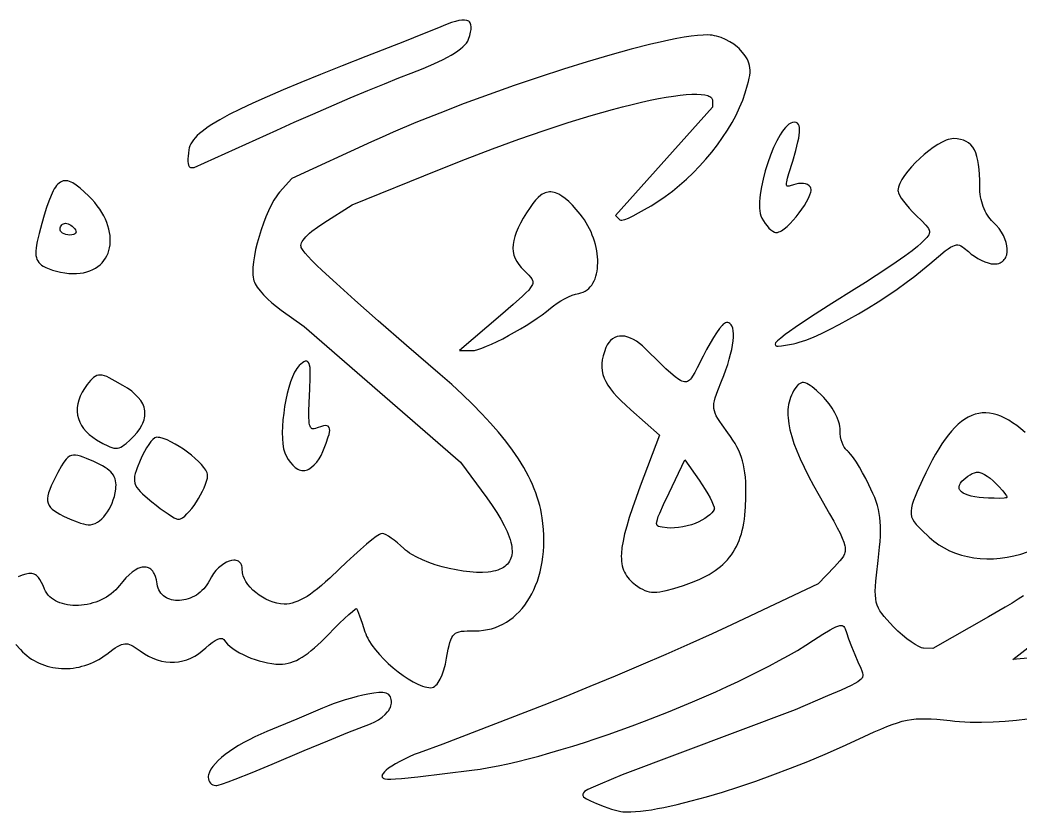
# Model space of a CAD drawing. Extents: x -592 to 638, y 287 to 852.
# Drawn here: x 135.5 to 209.3, y 592.8 to 651.2 of the extents above; entities that cross this region are included whole.
import ezdxf

# ---------------------------------------------------------------- set-up
doc = ezdxf.new("R2010")
doc.units = 0
doc.layers.add('COUCHE_1', color=18, linetype='CONTINUOUS')

msp = doc.modelspace()

# ---------------------------------------------------------------- linework, layer by layer
at = {"layer": 'COUCHE_1'}
for points in [[(157.648, 647.237), (156.195, 646.648), (154.881, 646.102), (153.703, 645.594), (152.652, 645.123), (151.724, 644.685), (150.913, 644.277), (150.213, 643.895), (149.618, 643.538), (149.357, 643.367), (149.121, 643.2), (148.908, 643.038), (148.718, 642.88), (148.549, 642.724), (148.402, 642.571), (148.275, 642.421), (148.168, 642.272), (148.08, 642.124), (148.011, 641.976), (147.961, 641.829), (147.93, 641.685), (147.897, 641.44), (147.875, 641.213), (147.864, 641.006), (147.864, 640.823), (147.875, 640.668), (147.899, 640.54), (147.943, 640.441), (147.994, 640.392), (148.052, 640.375), (148.312, 640.372), (154.406, 643.134), (155.704, 643.716), (157.066, 644.316), (159.823, 645.499), (161.136, 646.049), (162.351, 646.547), (163.426, 646.977), (164.323, 647.322), (165.21, 647.668), (166.001, 648.007), (166.692, 648.337), (167, 648.499), (167.282, 648.658), (167.537, 648.814), (167.766, 648.967), (167.968, 649.117), (168.144, 649.264), (168.292, 649.409), (168.413, 649.553), (168.505, 649.695), (168.566, 649.833), (168.651, 650.106), (168.711, 650.346), (168.747, 650.557), (168.756, 650.744), (168.735, 650.903), (168.709, 650.979), (168.673, 651.046), (168.627, 651.105), (168.571, 651.154), (168.505, 651.193), (168.43, 651.222), (168.269, 651.249), (168.078, 651.244), (167.857, 651.209), (167.603, 651.147), (167.313, 651.059), (166.985, 650.943), (166.211, 650.636), (165.164, 650.205), (163.832, 649.669), (160.996, 648.553), (159.246, 647.871)], [(192.822, 643.641), (192.722, 643.694), (192.607, 643.712), (192.467, 643.694), (192.33, 643.641), (192.196, 643.558), (192.065, 643.449), (191.935, 643.315), (191.806, 643.159), (191.678, 642.982), (191.551, 642.785), (191.426, 642.571), (191.302, 642.34), (191.063, 641.838), (190.837, 641.291), (190.63, 640.713), (190.445, 640.119), (190.288, 639.522), (190.162, 638.936), (190.074, 638.376), (190.045, 638.109), (190.028, 637.853), (190.022, 637.61), (190.028, 637.382), (190.048, 637.169), (190.082, 636.973), (190.131, 636.796), (190.197, 636.642), (190.315, 636.433), (190.444, 636.239), (190.58, 636.063), (190.72, 635.908), (190.861, 635.778), (191.001, 635.677), (191.135, 635.609), (191.207, 635.589), (191.277, 635.581), (191.365, 635.59), (191.457, 635.615), (191.55, 635.656), (191.648, 635.709), (191.848, 635.848), (192.062, 636.028), (192.283, 636.241), (192.508, 636.482), (192.731, 636.742), (192.947, 637.016), (193.151, 637.296), (193.338, 637.575), (193.503, 637.847), (193.64, 638.106), (193.744, 638.345), (193.81, 638.558), (193.827, 638.659), (193.83, 638.752), (193.818, 638.839), (193.786, 638.917), (193.742, 638.977), (193.689, 639.03), (193.57, 639.107), (193.426, 639.16), (193.265, 639.19), (193.091, 639.198), (192.907, 639.184), (192.718, 639.148), (192.532, 639.091), (192.298, 639.015), (192.211, 638.996), (192.14, 638.988), (192.09, 638.99), (192.06, 638.999), (192.045, 639.01), (192.032, 639.028), (192.02, 639.064), (192.015, 639.123), (192.019, 639.205), (192.033, 639.306), (192.095, 639.574), (192.2, 639.923), (192.488, 640.847), (192.709, 641.624), (192.866, 642.26), (192.92, 642.529), (192.959, 642.767), (192.981, 642.975), (192.988, 643.156), (192.978, 643.311), (192.95, 643.443), (192.899, 643.555)], [(191.213, 627.237), (191.309, 627.193), (191.406, 627.184), (191.657, 627.207), (192.536, 627.369), (192.739, 627.415), (192.961, 627.478), (193.45, 627.644), (193.999, 627.865), (194.599, 628.134), (195.241, 628.446), (195.916, 628.796), (196.616, 629.18), (197.333, 629.591), (198.056, 630.024), (198.779, 630.475), (199.491, 630.939), (200.185, 631.41), (200.85, 631.883), (201.48, 632.353), (202.064, 632.815), (202.594, 633.263), (203.229, 633.815), (203.731, 634.222), (203.938, 634.373), (204.121, 634.491), (204.282, 634.576), (204.424, 634.631), (204.55, 634.658), (204.665, 634.661), (204.775, 634.64), (204.888, 634.596), (205.008, 634.527), (205.137, 634.433), (205.438, 634.17), (205.65, 633.99), (205.885, 633.821), (206.133, 633.667), (206.388, 633.532), (206.642, 633.42), (206.888, 633.333), (207.12, 633.277), (207.331, 633.256), (207.454, 633.26), (207.567, 633.274), (207.673, 633.3), (207.772, 633.336), (207.863, 633.382), (207.947, 633.438), (208.021, 633.502), (208.087, 633.575), (208.144, 633.655), (208.193, 633.742), (208.232, 633.834), (208.264, 633.934), (208.3, 634.142), (208.305, 634.367), (208.278, 634.604), (208.222, 634.85), (208.136, 635.103), (208.02, 635.358), (207.875, 635.613), (207.701, 635.865), (207.498, 636.11), (207.269, 636.342), (207.154, 636.456), (207.047, 636.578), (206.946, 636.709), (206.85, 636.849), (206.761, 636.997), (206.679, 637.153), (206.603, 637.315), (206.534, 637.484), (206.473, 637.658), (206.419, 637.837), (206.374, 638.019), (206.336, 638.206), (206.307, 638.395), (206.287, 638.586), (206.275, 638.778), (206.273, 638.973), (206.273, 639.426), (206.261, 639.846), (206.235, 640.23), (206.195, 640.581), (206.141, 640.899), (206.071, 641.185), (205.984, 641.442), (205.88, 641.67), (205.757, 641.87), (205.615, 642.041), (205.452, 642.184), (205.27, 642.299), (205.069, 642.387), (204.85, 642.449), (204.612, 642.486), (204.353, 642.5), (204.228, 642.494), (204.094, 642.471), (203.955, 642.434), (203.808, 642.383), (203.504, 642.247), (203.183, 642.067), (202.85, 641.85), (202.512, 641.602), (202.175, 641.329), (201.846, 641.036), (201.53, 640.73), (201.234, 640.416), (200.965, 640.101), (200.728, 639.79), (200.531, 639.487), (200.38, 639.201), (200.322, 639.062), (200.28, 638.929), (200.252, 638.801), (200.241, 638.677), (200.249, 638.6), (200.273, 638.514), (200.355, 638.332), (200.481, 638.12), (200.646, 637.884), (200.845, 637.631), (201.072, 637.366), (201.323, 637.096), (201.591, 636.831), (202.009, 636.427), (202.309, 636.109), (202.415, 635.978), (202.492, 635.862), (202.542, 635.761), (202.568, 635.671), (202.572, 635.589), (202.556, 635.506), (202.518, 635.416), (202.456, 635.316), (202.369, 635.203), (202.257, 635.078), (201.962, 634.781), (201.693, 634.547), (201.283, 634.229), (200.752, 633.842), (200.121, 633.401), (199.412, 632.92), (198.644, 632.412), (197.839, 631.893), (197.015, 631.376), (195.375, 630.346), (193.87, 629.378), (192.668, 628.579), (192.232, 628.278), (191.932, 628.059), (191.594, 627.793), (191.358, 627.594), (191.275, 627.513), (191.216, 627.438), (191.177, 627.345)], [(138.999, 639.378), (138.883, 639.396), (138.77, 639.397), (138.659, 639.38), (138.552, 639.346), (138.449, 639.294), (138.352, 639.226), (138.259, 639.142), (138.17, 639.042), (138.085, 638.927), (138.001, 638.796), (137.919, 638.649), (137.759, 638.307), (137.599, 637.898), (137.435, 637.419), (137.264, 636.868), (137.084, 636.243), (136.885, 635.505), (136.743, 634.908), (136.694, 634.654), (136.66, 634.427), (136.64, 634.224), (136.636, 634.042), (136.647, 633.878), (136.676, 633.73), (136.721, 633.596), (136.784, 633.476), (136.863, 633.367), (136.957, 633.269), (137.066, 633.179), (137.19, 633.092), (137.382, 632.985), (137.614, 632.886), (137.877, 632.796), (138.162, 632.717), (138.461, 632.651), (138.767, 632.599), (139.071, 632.564), (139.365, 632.548), (139.646, 632.552), (139.913, 632.575), (140.166, 632.615), (140.405, 632.673), (140.63, 632.747), (140.84, 632.837), (141.036, 632.942), (141.216, 633.062), (141.381, 633.196), (141.53, 633.343), (141.663, 633.502), (141.78, 633.673), (141.881, 633.854), (141.965, 634.045), (142.032, 634.244), (142.082, 634.452), (142.116, 634.667), (142.133, 634.888), (142.132, 635.115), (142.114, 635.347), (142.08, 635.584), (142.028, 635.823), (141.958, 636.066), (141.872, 636.311), (141.767, 636.557), (141.646, 636.804), (141.506, 637.051), (141.349, 637.298), (141.173, 637.543), (140.98, 637.786), (140.768, 638.026), (140.538, 638.263), (140.204, 638.582), (139.9, 638.851), (139.62, 639.069), (139.362, 639.234), (139.237, 639.297), (139.117, 639.345)], [(178.067, 632.924), (178.085, 633.13), (178.092, 633.342), (178.089, 633.56), (178.075, 633.781), (178.051, 634.006), (178.017, 634.234), (177.973, 634.464), (177.918, 634.696), (177.853, 634.928), (177.778, 635.16), (177.692, 635.39), (177.596, 635.62), (177.49, 635.847), (177.373, 636.07), (177.246, 636.29), (177.108, 636.505), (176.96, 636.715), (176.802, 636.918), (176.502, 637.272), (176.219, 637.583), (175.951, 637.852), (175.695, 638.078), (175.45, 638.262), (175.215, 638.403), (175.098, 638.459), (174.983, 638.503), (174.869, 638.536), (174.756, 638.558), (174.644, 638.569), (174.533, 638.568), (174.424, 638.556), (174.316, 638.532), (174.209, 638.496), (174.104, 638.45), (174, 638.393), (173.897, 638.325), (173.697, 638.161), (173.498, 637.956), (173.298, 637.711), (173.096, 637.427), (172.828, 637.016), (172.592, 636.629), (172.388, 636.263), (172.217, 635.917), (172.077, 635.59), (171.968, 635.278), (171.892, 634.982), (171.848, 634.698), (171.836, 634.426), (171.858, 634.165), (171.912, 633.914), (171.998, 633.672), (172.117, 633.439), (172.266, 633.213), (172.446, 632.993), (172.654, 632.779), (173.009, 632.429), (173.136, 632.285), (173.228, 632.155), (173.285, 632.033), (173.299, 631.98), (173.305, 631.925), (173.303, 631.868), (173.292, 631.808), (173.272, 631.744), (173.242, 631.676), (173.144, 631.516), (172.997, 631.332), (172.797, 631.118), (172.542, 630.871), (171.857, 630.26), (170.925, 629.462), (167.891, 626.876), (168.797, 626.864), (168.891, 626.869), (169.002, 626.886), (169.253, 626.949), (169.552, 627.05), (169.89, 627.184), (170.263, 627.347), (170.662, 627.536), (171.082, 627.746), (171.514, 627.975), (171.953, 628.217), (172.391, 628.47), (172.821, 628.73), (173.236, 628.992), (173.628, 629.253), (173.992, 629.509), (174.319, 629.757), (174.601, 629.991), (174.835, 630.181), (175.093, 630.364), (175.368, 630.537), (175.652, 630.696), (175.936, 630.834), (176.209, 630.949), (176.463, 631.034), (176.693, 631.088), (176.856, 631.125), (177.015, 631.181), (177.164, 631.255), (177.302, 631.345), (177.428, 631.451), (177.543, 631.57), (177.647, 631.703), (177.74, 631.848), (177.821, 632.004), (177.892, 632.171), (177.951, 632.347), (178, 632.531), (178.039, 632.724)], [(138.673, 636.224), (138.747, 636.248), (138.826, 636.255), (138.914, 636.245), (139.012, 636.217), (139.115, 636.171), (139.218, 636.111), (139.318, 636.037), (139.411, 635.953), (139.493, 635.861), (139.559, 635.766), (139.596, 635.682), (139.604, 635.615), (139.591, 635.561), (139.556, 635.511), (139.496, 635.465), (139.406, 635.426), (139.287, 635.4), (139.142, 635.392), (138.989, 635.404), (138.848, 635.434), (138.722, 635.48), (138.615, 635.539), (138.53, 635.607), (138.469, 635.68), (138.434, 635.755), (138.423, 635.834), (138.432, 635.918), (138.457, 635.999), (138.495, 636.072), (138.545, 636.135), (138.605, 636.186)], [(180.401, 610.018), (180.509, 609.904), (180.627, 609.794), (180.886, 609.588), (181.233, 609.356), (181.399, 609.262), (181.562, 609.185), (181.726, 609.124), (181.895, 609.08), (182.071, 609.054), (182.255, 609.044), (182.451, 609.051), (182.662, 609.074), (182.89, 609.114), (183.141, 609.17), (183.717, 609.328), (184.421, 609.55), (185.02, 609.761), (185.571, 609.988), (185.83, 610.108), (186.077, 610.234), (186.313, 610.364), (186.538, 610.5), (186.752, 610.641), (186.956, 610.789), (187.149, 610.943), (187.331, 611.103), (187.503, 611.27), (187.665, 611.444), (187.817, 611.625), (187.959, 611.813), (188.092, 612.009), (188.214, 612.213), (188.328, 612.425), (188.432, 612.644), (188.526, 612.873), (188.612, 613.109), (188.689, 613.355), (188.758, 613.609), (188.818, 613.873), (188.871, 614.146), (188.915, 614.429), (188.952, 614.723), (189.003, 615.338), (189.025, 615.997), (189.021, 616.814), (189.007, 617.183), (188.984, 617.528), (188.95, 617.852), (188.905, 618.158), (188.849, 618.449), (188.78, 618.727), (188.698, 618.995), (188.602, 619.255), (188.491, 619.51), (188.365, 619.762), (188.223, 620.015), (188.064, 620.27), (187.889, 620.53), (187.695, 620.797), (187.262, 621.39), (187.092, 621.638), (186.95, 621.861), (186.838, 622.064), (186.753, 622.252), (186.695, 622.429), (186.662, 622.603), (186.652, 622.78), (186.665, 622.966), (186.702, 623.169), (186.762, 623.394), (186.845, 623.645), (186.951, 623.928), (187.228, 624.609), (187.396, 625.03), (187.547, 625.441), (187.68, 625.841), (187.796, 626.225), (187.894, 626.594), (187.974, 626.943), (188.035, 627.271), (188.077, 627.576), (188.101, 627.856), (188.104, 628.108), (188.087, 628.333), (188.049, 628.528), (187.987, 628.689), (187.943, 628.761), (187.891, 628.822), (187.832, 628.873), (187.763, 628.91), (187.688, 628.933), (187.6, 628.943), (187.518, 628.923), (187.438, 628.875), (187.357, 628.807), (187.271, 628.719), (187.081, 628.489), (186.866, 628.188), (186.631, 627.825), (186.383, 627.41), (186.128, 626.953), (185.874, 626.463), (185.432, 625.585), (185.249, 625.245), (185.082, 624.971), (185.003, 624.862), (184.927, 624.77), (184.852, 624.696), (184.78, 624.639), (184.709, 624.599), (184.638, 624.573), (184.565, 624.562), (184.487, 624.564), (184.4, 624.582), (184.303, 624.615), (184.196, 624.666), (184.08, 624.734), (183.81, 624.928), (183.493, 625.194), (183.123, 625.534), (182.692, 625.949), (181.622, 627.005), (181.397, 627.214), (181.173, 627.398), (180.951, 627.555), (180.731, 627.687), (180.516, 627.792), (180.304, 627.87), (180.098, 627.921), (179.897, 627.944), (179.704, 627.938), (179.52, 627.904), (179.346, 627.84), (179.185, 627.746), (179.038, 627.624), (178.908, 627.474), (178.795, 627.297), (178.701, 627.096), (178.584, 626.78), (178.494, 626.48), (178.43, 626.191), (178.394, 625.912), (178.388, 625.639), (178.413, 625.371), (178.469, 625.106), (178.559, 624.843), (178.682, 624.579), (178.839, 624.312), (179.03, 624.039), (179.256, 623.759), (179.519, 623.467), (179.819, 623.162), (180.157, 622.84), (180.534, 622.5), (182.644, 620.634), (181.227, 616.859), (180.92, 616.024), (180.651, 615.26), (180.421, 614.56), (180.229, 613.922), (180.075, 613.342), (179.958, 612.814), (179.88, 612.336), (179.839, 611.903), (179.833, 611.7), (179.837, 611.508), (179.85, 611.325), (179.872, 611.15), (179.905, 610.984), (179.947, 610.825), (179.999, 610.674), (180.06, 610.53), (180.131, 610.393), (180.212, 610.262), (180.302, 610.137)], [(155.59, 618.414), (155.777, 618.254), (155.969, 618.131), (156.07, 618.084), (156.17, 618.049), (156.27, 618.026), (156.37, 618.018), (156.472, 618.025), (156.574, 618.047), (156.677, 618.083), (156.779, 618.132), (156.881, 618.193), (156.983, 618.265), (157.178, 618.436), (157.365, 618.643), (157.538, 618.88), (157.691, 619.142), (157.818, 619.421), (158.053, 620.029), (158.214, 620.496), (158.268, 620.685), (158.304, 620.845), (158.319, 620.983), (158.312, 621.102), (158.275, 621.207), (158.199, 621.286), (158.097, 621.325), (157.986, 621.331), (157.863, 621.315), (157.725, 621.281), (157.397, 621.171), (157.279, 621.132), (157.18, 621.109), (157.099, 621.102), (157.036, 621.109), (156.986, 621.129), (156.944, 621.161), (156.904, 621.214), (156.867, 621.292), (156.836, 621.399), (156.811, 621.536), (156.793, 621.703), (156.783, 621.899), (156.783, 622.388), (156.808, 623.011), (156.859, 624.047), (156.885, 624.838), (156.881, 625.408), (156.865, 625.621), (156.84, 625.79), (156.8, 625.923), (156.74, 626.021), (156.69, 626.063), (156.627, 626.089), (156.519, 626.087), (156.412, 626.042), (156.306, 625.969), (156.07, 625.757), (155.981, 625.66), (155.894, 625.545), (155.811, 625.414), (155.73, 625.269), (155.578, 624.94), (155.436, 624.562), (155.305, 624.146), (155.188, 623.698), (155.084, 623.227), (154.995, 622.741), (154.924, 622.249), (154.87, 621.759), (154.835, 621.28), (154.821, 620.819), (154.83, 620.384), (154.863, 619.985), (154.921, 619.63), (154.961, 619.468), (155.008, 619.32), (155.119, 619.064), (155.257, 618.824), (155.415, 618.606)], [(144.458, 623.055), (144.382, 623.177), (144.2, 623.411), (143.977, 623.641), (143.714, 623.865), (143.41, 624.085), (143.066, 624.299), (142.498, 624.625), (142.052, 624.86), (141.864, 624.946), (141.695, 625.009), (141.54, 625.049), (141.396, 625.067), (141.261, 625.059), (141.133, 625.025), (141.014, 624.967), (140.901, 624.886), (140.792, 624.785), (140.68, 624.664), (140.437, 624.364), (140.231, 624.078), (140.057, 623.791), (139.916, 623.505), (139.809, 623.221), (139.735, 622.939), (139.695, 622.66), (139.689, 622.386), (139.716, 622.116), (139.777, 621.854), (139.872, 621.599), (140, 621.353), (140.16, 621.117), (140.352, 620.892), (140.576, 620.678), (140.832, 620.477), (141.117, 620.289), (141.57, 620.023), (141.938, 619.831), (142.1, 619.762), (142.251, 619.711), (142.393, 619.679), (142.529, 619.667), (142.661, 619.676), (142.789, 619.705), (142.914, 619.755), (143.038, 619.823), (143.163, 619.909), (143.294, 620.013), (143.581, 620.271), (143.862, 620.551), (144.103, 620.828), (144.303, 621.101), (144.461, 621.37), (144.526, 621.506), (144.58, 621.64), (144.623, 621.773), (144.655, 621.906), (144.677, 622.038), (144.688, 622.169), (144.688, 622.299), (144.676, 622.429), (144.654, 622.557), (144.621, 622.684), (144.578, 622.809), (144.523, 622.933)], [(145.506, 615.468), (145.818, 615.23), (146.115, 615.013), (146.39, 614.823), (146.636, 614.666), (146.846, 614.544), (147.014, 614.465), (147.087, 614.44), (147.153, 614.43), (147.232, 614.437), (147.312, 614.461), (147.463, 614.54), (147.623, 614.662), (147.79, 614.819), (147.961, 615.006), (148.135, 615.219), (148.309, 615.452), (148.479, 615.702), (148.643, 615.962), (148.796, 616.227), (148.936, 616.493), (149.058, 616.755), (149.161, 617.007), (149.24, 617.245), (149.291, 617.466), (149.311, 617.666), (149.302, 617.756), (149.276, 617.85), (149.236, 617.945), (149.182, 618.045), (149.042, 618.249), (148.86, 618.465), (148.641, 618.689), (148.392, 618.918), (148.119, 619.147), (147.828, 619.372), (147.526, 619.588), (147.217, 619.791), (146.908, 619.977), (146.605, 620.14), (146.315, 620.276), (146.041, 620.381), (145.791, 620.449), (145.673, 620.469), (145.556, 620.477), (145.484, 620.464), (145.409, 620.429), (145.272, 620.32), (145.126, 620.158), (144.971, 619.949), (144.811, 619.699), (144.648, 619.414), (144.488, 619.099), (144.335, 618.762), (144.115, 618.231), (144.033, 618.004), (143.969, 617.797), (143.927, 617.606), (143.907, 617.427), (143.912, 617.257), (143.944, 617.094), (144.003, 616.936), (144.089, 616.782), (144.202, 616.629), (144.341, 616.472), (144.509, 616.307), (144.705, 616.13), (145.188, 615.724)], [(137.543, 615.605), (137.614, 615.446), (137.716, 615.301), (137.849, 615.167), (138.01, 615.04), (138.2, 614.916), (138.419, 614.792), (138.669, 614.663), (139.181, 614.429), (139.691, 614.23), (139.928, 614.15), (140.143, 614.086), (140.332, 614.042), (140.488, 614.02), (140.663, 614.023), (140.837, 614.057), (141.009, 614.119), (141.176, 614.207), (141.339, 614.319), (141.496, 614.452), (141.646, 614.606), (141.789, 614.778), (141.923, 614.967), (142.048, 615.171), (142.162, 615.389), (142.265, 615.62), (142.354, 615.861), (142.43, 616.112), (142.491, 616.371), (142.535, 616.636), (142.552, 616.805), (142.557, 616.967), (142.547, 617.121), (142.523, 617.269), (142.483, 617.411), (142.428, 617.546), (142.356, 617.676), (142.267, 617.8), (142.161, 617.919), (142.038, 618.033), (141.899, 618.144), (141.741, 618.252), (141.565, 618.359), (141.37, 618.465), (140.923, 618.679), (140.367, 618.92), (140.134, 619.012), (139.926, 619.083), (139.739, 619.133), (139.569, 619.16), (139.41, 619.161), (139.263, 619.133), (139.126, 619.074), (139, 618.986), (138.883, 618.871), (138.769, 618.728), (138.655, 618.558), (138.536, 618.359), (138.267, 617.867), (137.914, 617.18), (137.776, 616.885), (137.666, 616.62), (137.582, 616.381), (137.527, 616.163), (137.501, 615.962), (137.505, 615.777)], [(184.695, 613.938), (184.378, 613.87), (184.062, 613.819), (183.757, 613.788), (183.473, 613.778), (183.219, 613.791), (182.839, 613.836), (182.696, 613.863), (182.586, 613.896), (182.512, 613.935), (182.468, 613.979), (182.442, 614.036), (182.434, 614.123), (182.449, 614.249), (182.491, 614.414), (182.563, 614.621), (182.664, 614.87), (182.954, 615.515), (183.361, 616.372), (184.527, 618.817), (185.574, 617.306), (185.803, 616.965), (186.016, 616.629), (186.208, 616.304), (186.375, 616.001), (186.513, 615.729), (186.615, 615.497), (186.677, 615.316), (186.691, 615.253), (186.695, 615.211), (186.691, 615.178), (186.678, 615.138), (186.616, 615.027), (186.513, 614.9), (186.372, 614.764), (186.2, 614.623), (186.002, 614.484), (185.782, 614.351), (185.547, 614.229), (185.289, 614.12), (185.002, 614.022)], [(206.928, 615.985), (206.559, 616.007), (206.223, 616.041), (205.92, 616.086), (205.65, 616.141), (205.414, 616.206), (205.214, 616.28), (205.05, 616.362), (204.923, 616.449), (204.83, 616.542), (204.799, 616.586), (204.775, 616.632), (204.758, 616.68), (204.749, 616.728), (204.746, 616.779), (204.751, 616.83), (204.785, 616.951), (204.855, 617.082), (204.963, 617.227), (205.093, 617.364), (205.24, 617.494), (205.398, 617.611), (205.562, 617.713), (205.725, 617.797), (205.882, 617.858), (206.026, 617.896), (206.151, 617.907), (206.207, 617.902), (206.273, 617.888), (206.437, 617.828), (206.625, 617.732), (206.83, 617.604), (207.044, 617.448), (207.26, 617.269), (207.47, 617.072), (207.67, 616.86), (207.968, 616.517), (208.174, 616.26), (208.237, 616.166), (208.273, 616.094), (208.284, 616.052), (208.283, 616.041), (208.278, 616.034), (208.247, 616.017), (208.178, 615.998), (208.073, 615.984), (207.762, 615.971), (207.328, 615.973)], [(150.404, 594.917), (150.824, 595.062), (151.343, 595.254), (152.609, 595.751), (154.072, 596.36), (156.445, 597.369), (158.174, 598.091), (159.667, 598.693), (161.335, 599.343), (161.636, 599.477), (161.919, 599.639), (162.177, 599.822), (162.404, 600.019), (162.592, 600.226), (162.672, 600.333), (162.739, 600.44), (162.794, 600.548), (162.835, 600.656), (162.862, 600.764), (162.872, 600.869), (162.869, 601.002), (162.856, 601.122), (162.832, 601.231), (162.794, 601.331), (162.74, 601.42), (162.669, 601.496), (162.583, 601.556), (162.483, 601.601), (162.369, 601.631), (162.243, 601.649), (162.101, 601.655), (161.943, 601.65), (161.576, 601.612), (161.129, 601.538), (160.762, 601.461), (160.354, 601.36), (159.917, 601.239), (159.466, 601.104), (159.014, 600.957), (158.574, 600.803), (158.159, 600.647), (157.784, 600.492), (155.884, 599.683), (153.687, 598.769), (153.234, 598.576), (152.797, 598.374), (152.378, 598.165), (151.979, 597.952), (151.602, 597.734), (151.248, 597.513), (150.919, 597.291), (150.617, 597.069), (150.342, 596.847), (150.098, 596.627), (149.885, 596.41), (149.705, 596.197), (149.56, 595.989), (149.451, 595.784), (149.383, 595.587), (149.364, 595.487), (149.357, 595.388), (149.366, 595.272), (149.396, 595.162), (149.446, 595.061), (149.512, 594.972), (149.593, 594.898), (149.687, 594.841), (149.792, 594.804), (149.907, 594.79), (149.989, 594.8), (150.099, 594.825)]]:
    msp.add_lwpolyline(points, close=True, dxfattribs=at)
for points in [[(135.156, 605.192), (135.51, 604.811), (135.659, 604.655), (135.816, 604.507), (135.979, 604.368), (136.149, 604.238), (136.325, 604.118), (136.505, 604.007), (136.691, 603.905), (136.882, 603.814), (137.076, 603.731), (137.275, 603.658), (137.477, 603.595), (137.682, 603.541), (137.89, 603.497), (138.1, 603.462), (138.312, 603.437), (138.526, 603.421), (138.741, 603.415), (138.957, 603.419), (139.174, 603.432), (139.391, 603.455), (139.607, 603.487), (139.824, 603.529), (140.039, 603.581), (140.253, 603.642), (140.465, 603.714), (140.676, 603.795), (140.884, 603.885), (141.089, 603.986), (141.292, 604.096), (141.491, 604.216), (141.686, 604.346), (141.875, 604.484), (142.313, 604.811), (142.498, 604.938), (142.664, 605.043), (142.814, 605.126), (142.951, 605.186), (143.076, 605.226), (143.193, 605.246), (143.307, 605.247), (143.422, 605.23), (143.542, 605.194), (143.672, 605.139), (143.814, 605.063), (143.969, 604.967), (144.336, 604.714), (144.645, 604.508), (144.959, 604.329), (145.275, 604.18), (145.593, 604.061), (145.911, 603.972), (146.229, 603.913), (146.546, 603.883), (146.86, 603.884), (147.172, 603.914), (147.479, 603.974), (147.781, 604.065), (148.077, 604.184), (148.367, 604.334), (148.648, 604.513), (148.92, 604.721), (149.181, 604.955), (149.418, 605.17), (149.645, 605.345), (149.86, 605.482), (150.056, 605.577), (150.142, 605.608), (150.222, 605.629), (150.293, 605.639), (150.353, 605.639), (150.402, 605.631), (150.44, 605.616), (150.469, 605.595), (150.499, 605.558), (150.623, 605.39), (150.782, 605.218), (150.97, 605.05), (151.181, 604.888), (151.414, 604.732), (151.667, 604.583), (151.936, 604.442), (152.218, 604.311), (152.512, 604.19), (152.814, 604.08), (153.121, 603.984), (153.431, 603.901), (153.741, 603.834), (154.048, 603.783), (154.35, 603.75), (154.644, 603.736), (154.842, 603.742), (155.041, 603.764), (155.242, 603.802), (155.445, 603.858), (155.651, 603.931), (155.859, 604.02), (156.07, 604.128), (156.286, 604.253), (156.506, 604.397), (156.731, 604.558), (156.962, 604.738), (157.199, 604.937), (157.443, 605.156), (157.696, 605.394), (158.223, 605.929), (158.64, 606.362), (159.035, 606.756), (159.398, 607.104), (159.72, 607.398), (159.992, 607.629), (160.203, 607.789), (160.279, 607.837), (160.306, 607.851), (160.373, 607.707), (160.526, 607.301), (160.715, 606.754), (160.919, 606.123), (160.973, 605.969), (161.042, 605.809), (161.124, 605.647), (161.217, 605.48), (161.436, 605.144), (161.694, 604.802), (161.985, 604.459), (162.303, 604.12), (162.643, 603.79), (163, 603.473), (163.366, 603.175), (163.738, 602.899), (164.109, 602.651), (164.474, 602.436), (164.827, 602.259), (165.163, 602.124), (165.325, 602.074), (165.48, 602.037), (165.629, 602.013), (165.776, 602.003), (165.875, 602.015), (165.974, 602.051), (166.068, 602.108), (166.157, 602.183), (166.242, 602.274), (166.323, 602.382), (166.401, 602.504), (166.477, 602.642), (166.617, 602.957), (166.745, 603.324), (166.856, 603.737), (166.947, 604.19), (167.07, 604.851), (167.129, 605.118), (167.191, 605.349), (167.257, 605.543), (167.329, 605.703), (167.408, 605.833), (167.498, 605.936), (167.6, 606.017), (167.719, 606.08), (167.862, 606.129), (168.031, 606.163), (168.23, 606.186), (168.46, 606.198), (169.027, 606.2), (169.343, 606.207), (169.655, 606.236), (169.959, 606.286), (170.255, 606.357), (170.543, 606.448), (170.823, 606.56), (171.093, 606.69), (171.354, 606.839), (171.605, 607.006), (171.847, 607.19), (172.077, 607.391), (172.297, 607.608), (172.507, 607.842), (172.704, 608.09), (172.89, 608.353), (173.065, 608.63), (173.227, 608.92), (173.377, 609.223), (173.513, 609.539), (173.637, 609.867), (173.748, 610.206), (173.845, 610.556), (173.928, 610.916), (173.996, 611.286), (174.05, 611.665), (174.09, 612.053), (174.114, 612.449), (174.123, 612.852), (174.116, 613.263), (174.093, 613.681), (174.054, 614.104), (173.998, 614.533), (173.947, 614.838), (173.885, 615.143), (173.812, 615.448), (173.727, 615.754), (173.631, 616.061), (173.524, 616.369), (173.406, 616.678), (173.275, 616.988), (173.133, 617.3), (172.98, 617.612), (172.814, 617.927), (172.637, 618.243), (172.448, 618.561), (172.246, 618.881), (172.033, 619.202), (171.807, 619.527), (171.319, 620.181), (170.781, 620.846), (170.192, 621.523), (169.553, 622.211), (168.861, 622.913), (168.117, 623.629), (167.32, 624.36), (166.469, 625.107), (163.979, 627.255), (161.893, 629.07), (160.181, 630.578), (158.814, 631.804), (157.766, 632.775), (157.352, 633.172), (157.007, 633.514), (156.728, 633.805), (156.511, 634.047), (156.354, 634.243), (156.254, 634.392), (156.22, 634.467), (156.202, 634.543), (156.199, 634.623), (156.212, 634.71), (156.243, 634.805), (156.292, 634.908), (156.361, 635.018), (156.45, 635.136), (156.56, 635.26), (156.689, 635.39), (156.839, 635.526), (157.009, 635.667), (157.411, 635.97), (157.896, 636.296), (159.965, 637.628), (166.288, 640.183), (168.34, 640.995), (170.34, 641.754), (172.277, 642.456), (174.141, 643.099), (175.92, 643.68), (177.603, 644.196), (178.404, 644.429), (179.178, 644.645), (179.921, 644.843), (180.633, 645.023), (181.313, 645.185), (181.959, 645.329), (182.569, 645.453), (183.142, 645.558), (183.676, 645.644), (184.171, 645.71), (184.624, 645.755), (185.034, 645.779), (185.399, 645.783), (185.717, 645.766), (185.986, 645.729), (186.205, 645.671), (186.291, 645.636), (186.366, 645.597), (186.426, 645.554), (186.474, 645.509), (186.509, 645.462), (186.533, 645.412), (186.548, 645.356), (186.553, 645.291), (186.547, 644.82), (179.399, 636.834), (179.711, 636.514), (179.785, 636.481), (179.877, 636.482), (179.974, 636.501), (180.088, 636.536), (180.363, 636.645), (180.705, 636.807), (181.104, 637.016), (181.548, 637.266), (182.028, 637.552), (182.533, 637.869), (183.073, 638.235), (183.605, 638.632), (184.127, 639.057), (184.637, 639.507), (185.131, 639.979), (185.609, 640.471), (186.068, 640.98), (186.505, 641.503), (186.919, 642.037), (187.307, 642.581), (187.668, 643.13), (187.998, 643.683), (188.297, 644.236), (188.56, 644.787), (188.787, 645.334), (188.975, 645.873), (189.149, 646.459), (189.215, 646.716), (189.267, 646.951), (189.304, 647.167), (189.326, 647.369), (189.333, 647.557), (189.323, 647.735), (189.296, 647.905), (189.251, 648.068), (189.19, 648.226), (189.112, 648.381), (189.017, 648.536), (188.904, 648.694), (188.63, 649.025), (188.522, 649.14), (188.402, 649.251), (188.136, 649.459), (187.84, 649.648), (187.523, 649.813), (187.194, 649.95), (186.863, 650.055), (186.698, 650.094), (186.536, 650.124), (186.378, 650.142), (186.225, 650.15), (185.865, 650.142), (185.453, 650.11), (184.991, 650.054), (184.481, 649.977), (183.926, 649.878), (183.328, 649.759), (182.69, 649.62), (182.014, 649.463), (180.561, 649.095), (178.988, 648.662), (177.318, 648.172), (175.571, 647.63), (173.77, 647.044), (171.934, 646.42), (170.087, 645.765), (168.248, 645.086), (166.439, 644.39), (164.682, 643.683), (162.997, 642.972), (162.189, 642.617), (161.407, 642.264), (155.526, 639.568), (154.62, 638.552), (154.514, 638.426), (154.407, 638.282), (154.198, 637.958), (153.993, 637.586), (153.794, 637.175), (153.604, 636.732), (153.424, 636.265), (153.257, 635.782), (153.105, 635.292), (152.97, 634.801), (152.855, 634.318), (152.762, 633.851), (152.694, 633.408), (152.653, 632.995), (152.641, 632.622), (152.646, 632.451), (152.661, 632.292), (152.685, 632.147), (152.718, 632.014), (152.759, 631.906), (152.817, 631.788), (152.975, 631.54), (153.185, 631.268), (153.44, 630.981), (153.731, 630.687), (154.05, 630.394), (154.39, 630.111), (154.742, 629.847), (156.446, 628.638), (167.957, 618.639), (169.901, 616.002), (170.295, 615.451), (170.642, 614.928), (170.943, 614.434), (171.197, 613.969), (171.405, 613.533), (171.566, 613.125), (171.629, 612.934), (171.681, 612.75), (171.721, 612.573), (171.75, 612.404), (171.767, 612.242), (171.773, 612.088), (171.769, 611.942), (171.753, 611.804), (171.727, 611.673), (171.69, 611.55), (171.642, 611.434), (171.584, 611.325), (171.515, 611.222), (171.435, 611.126), (171.345, 611.036), (171.242, 610.952), (171.128, 610.874), (171.003, 610.803), (170.865, 610.738), (170.716, 610.679), (170.561, 610.631), (170.392, 610.591), (170.211, 610.558), (170.018, 610.534), (169.597, 610.508), (169.142, 610.512), (168.659, 610.545), (168.157, 610.604), (167.643, 610.688), (167.125, 610.796), (166.611, 610.925), (166.109, 611.074), (165.626, 611.24), (165.17, 611.423), (164.75, 611.62), (164.371, 611.829), (164.202, 611.936), (164.046, 612.046), (163.904, 612.158), (163.776, 612.273), (163.544, 612.489), (163.308, 612.692), (163.078, 612.877), (162.858, 613.039), (162.655, 613.174), (162.474, 613.278), (162.316, 613.348), (162.177, 613.378), (162.088, 613.357), (161.99, 613.31), (161.746, 613.153), (161.424, 612.909), (161.032, 612.587), (160.584, 612.199), (160.09, 611.755), (159.564, 611.264), (159.019, 610.738), (158.335, 610.088), (158.019, 609.803), (157.717, 609.542), (157.43, 609.307), (157.156, 609.096), (156.894, 608.908), (156.645, 608.743), (156.405, 608.601), (156.176, 608.48), (155.956, 608.38), (155.744, 608.301), (155.54, 608.241), (155.341, 608.2), (155.147, 608.176), (154.958, 608.17), (154.691, 608.189), (154.42, 608.237), (154.148, 608.313), (153.877, 608.413), (153.611, 608.536), (153.353, 608.679), (153.105, 608.841), (152.872, 609.017), (152.657, 609.207), (152.461, 609.407), (152.289, 609.614), (152.143, 609.827), (152.026, 610.041), (151.94, 610.256), (151.91, 610.36), (151.888, 610.465), (151.876, 610.567), (151.872, 610.673), (151.869, 610.783), (151.856, 610.889), (151.834, 610.987), (151.801, 611.075), (151.76, 611.155), (151.708, 611.224), (151.648, 611.284), (151.581, 611.332), (151.507, 611.369), (151.428, 611.395), (151.345, 611.41), (151.256, 611.415), (151.079, 611.397), (150.891, 611.345), (150.699, 611.26), (150.503, 611.146), (150.308, 611.004), (150.115, 610.834), (149.929, 610.638), (149.753, 610.417), (149.589, 610.173), (149.444, 609.91), (149.351, 609.738), (149.25, 609.579), (149.14, 609.43), (149.022, 609.292), (148.896, 609.164), (148.763, 609.046), (148.624, 608.938), (148.48, 608.84), (148.332, 608.753), (148.181, 608.676), (148.026, 608.61), (147.87, 608.554), (147.712, 608.509), (147.555, 608.474), (147.398, 608.45), (147.243, 608.437), (147.089, 608.434), (146.94, 608.442), (146.794, 608.46), (146.653, 608.489), (146.517, 608.529), (146.388, 608.578), (146.266, 608.639), (146.152, 608.709), (146.047, 608.791), (145.95, 608.882), (145.863, 608.984), (145.787, 609.097), (145.721, 609.221), (145.667, 609.356), (145.625, 609.503), (145.596, 609.666), (145.546, 609.951), (145.472, 610.204), (145.377, 610.417), (145.32, 610.513), (145.258, 610.597), (145.191, 610.672), (145.117, 610.737), (145.039, 610.791), (144.955, 610.835), (144.867, 610.868), (144.775, 610.889), (144.68, 610.899), (144.583, 610.899), (144.483, 610.887), (144.38, 610.865), (144.174, 610.792), (143.959, 610.679), (143.739, 610.528), (143.513, 610.339), (143.281, 610.112), (143.046, 609.848), (142.81, 609.549), (142.673, 609.379), (142.528, 609.222), (142.372, 609.075), (142.206, 608.937), (142.032, 608.809), (141.85, 608.692), (141.661, 608.584), (141.466, 608.486), (141.265, 608.398), (141.06, 608.321), (140.852, 608.254), (140.642, 608.197), (140.429, 608.151), (140.216, 608.115), (140.003, 608.089), (139.791, 608.074), (139.582, 608.07), (139.375, 608.076), (139.172, 608.093), (138.974, 608.121), (138.782, 608.159), (138.596, 608.207), (138.418, 608.266), (138.248, 608.336), (138.087, 608.416), (137.937, 608.506), (137.797, 608.606), (137.669, 608.717), (137.553, 608.839), (137.45, 608.97), (137.361, 609.112), (137.285, 609.268), (137.169, 609.535), (137.057, 609.772), (136.944, 609.974), (136.824, 610.141), (136.756, 610.214), (136.685, 610.277), (136.607, 610.329), (136.524, 610.371), (136.434, 610.401), (136.339, 610.42), (136.238, 610.428), (136.13, 610.424), (135.899, 610.385), (135.633, 610.306), (135.327, 610.186)], [(209.493, 608.782), (209.105, 608.528), (208.657, 608.25), (208.146, 607.945), (206.917, 607.236), (202.816, 604.906), (202.135, 604.915), (202.066, 604.923), (201.984, 604.945), (201.885, 604.983), (201.773, 605.035), (201.513, 605.181), (201.221, 605.376), (200.905, 605.613), (200.576, 605.885), (200.243, 606.184), (199.916, 606.505), (199.418, 607.029), (199.218, 607.257), (199.049, 607.47), (198.91, 607.676), (198.798, 607.879), (198.71, 608.088), (198.645, 608.31), (198.601, 608.552), (198.577, 608.823), (198.571, 609.127), (198.583, 609.473), (198.611, 609.866), (198.653, 610.311), (198.777, 611.389), (198.882, 612.363), (198.918, 612.794), (198.942, 613.192), (198.953, 613.563), (198.952, 613.91), (198.936, 614.237), (198.906, 614.55), (198.861, 614.851), (198.801, 615.144), (198.725, 615.435), (198.633, 615.726), (198.524, 616.021), (198.398, 616.327), (198.093, 616.978), (197.865, 617.426), (197.631, 617.856), (197.397, 618.26), (197.171, 618.627), (196.958, 618.947), (196.764, 619.211), (196.596, 619.409), (196.519, 619.483), (196.454, 619.532), (196.405, 619.569), (196.363, 619.611), (196.273, 619.733), (196.19, 619.889), (196.117, 620.077), (196.056, 620.288), (196.011, 620.515), (195.984, 620.752), (195.976, 620.996), (195.971, 621.13), (195.951, 621.277), (195.918, 621.431), (195.872, 621.591), (195.748, 621.922), (195.583, 622.265), (195.383, 622.61), (195.154, 622.945), (194.9, 623.262), (194.765, 623.412), (194.626, 623.552), (194.237, 623.916), (193.915, 624.189), (193.772, 624.295), (193.641, 624.379), (193.517, 624.443), (193.399, 624.486), (193.285, 624.507), (193.174, 624.504), (193.068, 624.477), (192.971, 624.427), (192.881, 624.357), (192.795, 624.269), (192.633, 624.05), (192.539, 623.896), (192.455, 623.739), (192.38, 623.578), (192.314, 623.412), (192.258, 623.242), (192.212, 623.067), (192.174, 622.887), (192.147, 622.701), (192.129, 622.511), (192.121, 622.315), (192.122, 622.113), (192.133, 621.905), (192.184, 621.473), (192.274, 621.014), (192.403, 620.527), (192.571, 620.011), (192.779, 619.464), (193.026, 618.883), (193.314, 618.267), (193.643, 617.615), (194.013, 616.923), (194.423, 616.192), (195.197, 614.837), (195.505, 614.286), (195.762, 613.807), (195.97, 613.394), (196.13, 613.039), (196.245, 612.736), (196.316, 612.475), (196.336, 612.361), (196.346, 612.254), (196.347, 612.155), (196.339, 612.061), (196.322, 611.972), (196.297, 611.888), (196.219, 611.715), (196.106, 611.542), (195.958, 611.358), (195.561, 610.929), (194.346, 609.659), (187.966, 606.64), (186.53, 605.973), (184.896, 605.237), (183.122, 604.456), (181.263, 603.654), (179.376, 602.855), (177.52, 602.084), (175.749, 601.365), (174.122, 600.723), (166.67, 597.831), (164.923, 597.206), (164.556, 597.066), (164.187, 596.91), (163.827, 596.742), (163.485, 596.568), (163.171, 596.394), (162.894, 596.223), (162.663, 596.06), (162.489, 595.911), (162.368, 595.789), (162.27, 595.681), (162.201, 595.58), (162.178, 595.518), (162.174, 595.448), (162.202, 595.379), (162.255, 595.33), (162.318, 595.299), (162.393, 595.279), (162.575, 595.26), (162.832, 595.259), (163.174, 595.277), (163.613, 595.312), (164.819, 595.438), (168.814, 595.916), (169.423, 596), (170.069, 596.107), (170.749, 596.237), (171.459, 596.389), (172.199, 596.561), (172.966, 596.753), (173.756, 596.963), (174.568, 597.191), (175.399, 597.436), (176.246, 597.696), (177.108, 597.972), (177.981, 598.261), (178.863, 598.563), (179.752, 598.877), (180.644, 599.203), (181.539, 599.538), (182.432, 599.882), (183.322, 600.235), (184.206, 600.595), (185.081, 600.961), (185.945, 601.332), (186.796, 601.708), (187.631, 602.087), (188.448, 602.469), (189.244, 602.852), (190.016, 603.236), (190.762, 603.62), (191.48, 604.002), (192.166, 604.382), (192.82, 604.758), (193.437, 605.131), (194.016, 605.498), (194.711, 605.946), (195.252, 606.274), (195.471, 606.393), (195.658, 606.485), (195.816, 606.548), (195.945, 606.584), (196.046, 606.596), (196.123, 606.587), (196.183, 606.561), (196.237, 606.517), (196.289, 606.448), (196.339, 606.353), (196.439, 606.075), (196.597, 605.607), (196.812, 605.041), (197.053, 604.452), (197.292, 603.909), (197.507, 603.443), (197.582, 603.258), (197.632, 603.1), (197.654, 602.965), (197.655, 602.91), (197.649, 602.856), (197.636, 602.806), (197.615, 602.757), (197.585, 602.707), (197.547, 602.658), (197.432, 602.549), (197.269, 602.433), (197.052, 602.307), (196.779, 602.168), (196.048, 601.834), (195.053, 601.401), (192.659, 600.36), (179.883, 595.579), (178.282, 594.896), (177.756, 594.669), (177.373, 594.49), (177.231, 594.412), (177.12, 594.337), (177.037, 594.256), (176.987, 594.157), (176.994, 594.046), (177.053, 593.954), (177.141, 593.878), (177.256, 593.806), (177.567, 593.653), (178.002, 593.464), (178.564, 593.239), (179.114, 593.049), (179.59, 592.913), (179.785, 592.87), (179.939, 592.849), (180.226, 592.838), (180.541, 592.843), (180.882, 592.863), (181.249, 592.897), (181.642, 592.946), (182.059, 593.008), (182.498, 593.084), (182.96, 593.173), (183.942, 593.388), (184.997, 593.651), (186.115, 593.959), (187.285, 594.308), (188.499, 594.695), (189.746, 595.118), (191.017, 595.574), (192.302, 596.058), (193.591, 596.569), (194.874, 597.104), (196.142, 597.659), (197.383, 598.23), (198.497, 598.746), (198.978, 598.957), (199.419, 599.139), (199.825, 599.293), (200.205, 599.421), (200.564, 599.524), (200.91, 599.603), (201.25, 599.661), (201.592, 599.698), (201.942, 599.717), (202.309, 599.718), (202.699, 599.703), (203.119, 599.673), (204.081, 599.573), (204.426, 599.537), (204.793, 599.509), (205.577, 599.474), (206.412, 599.466), (207.274, 599.486), (208.142, 599.532), (208.994, 599.603), (209.807, 599.699)], [(209.616, 620.827), (209.306, 621.092), (209.002, 621.331), (208.703, 621.544), (208.409, 621.73), (208.12, 621.889), (207.835, 622.022), (207.554, 622.127), (207.276, 622.205), (207.002, 622.255), (206.731, 622.277), (206.463, 622.27), (206.199, 622.235), (205.938, 622.171), (205.681, 622.079), (205.427, 621.959), (205.176, 621.81), (204.928, 621.634), (204.684, 621.429), (204.441, 621.197), (204.2, 620.937), (203.961, 620.649), (203.722, 620.333), (203.484, 619.99), (203.247, 619.618), (203.009, 619.217), (202.772, 618.789), (202.533, 618.332), (202.293, 617.846), (202.052, 617.332), (201.662, 616.471), (201.51, 616.115), (201.388, 615.8), (201.295, 615.52), (201.233, 615.268), (201.204, 615.036), (201.21, 614.82), (201.251, 614.615), (201.33, 614.419), (201.443, 614.228), (201.592, 614.035), (201.774, 613.833), (201.991, 613.617), (202.535, 613.111), (202.706, 612.96), (202.884, 612.816), (203.066, 612.68), (203.255, 612.55), (203.645, 612.314), (204.054, 612.108), (204.48, 611.931), (204.921, 611.785), (205.376, 611.669), (205.842, 611.583), (206.318, 611.529), (206.803, 611.505), (207.295, 611.513), (207.792, 611.552), (208.292, 611.622), (208.795, 611.725), (209.299, 611.86), (209.799, 612.026)], [(210.094, 604.196), (208.715, 604.081), (210.257, 605.278)]]:
    msp.add_lwpolyline(points, dxfattribs=at)

doc.saveas('drawing.dxf')
